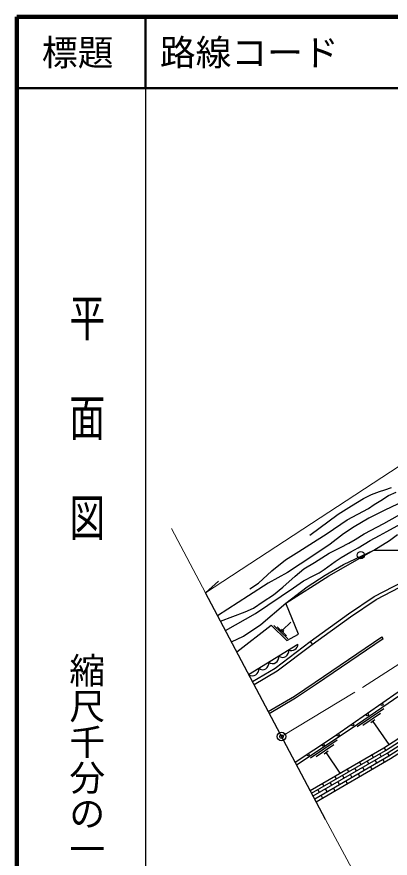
# Model space of a CAD drawing. Units: millimetres at full size, sheet at 1:1000; details may follow other scales. Extents: x 40000 to 680000, y 20000 to 380000.
# Drawn here: x 40000 to 92194, y 262210 to 380000 of the extents above; entities that cross this region are included whole.
import ezdxf
from ezdxf.enums import TextEntityAlignment as Align

# ---------------------------------------------------------------- set-up
doc = ezdxf.new("R2010")
doc.units = ezdxf.units.MM
doc.header["$LTSCALE"] = 1000
doc.header["$PDMODE"] = 32
doc.header["$PDSIZE"] = 500
doc.linetypes.add('CHAIN', pattern=[18.5, 12, -1.5, 3.5, -1.5])
for name, color, linetype, lineweight in [('M-BGD', 7, 'Continuous', 25), ('M-BMK', 2, 'CHAIN', 13), ('M-BMK-OTRS', 5, 'Continuous', 25), ('M-BMK-SRVR', 3, 'Continuous', 25), ('M-STR-HTXT', 7, 'Continuous', 13), ('M-TTL', 2, 'Continuous', 140), ('M-TTL-BAND', 7, 'Continuous', 25), ('M-TTL-LINE', 7, 'Continuous', 50)]:
    doc.layers.add(name, color=color, linetype=linetype, lineweight=lineweight)
doc.layers.add('M-OTRS', color=6, linetype='Continuous')
doc.layers.add('M-TTL-TXT', color=7, linetype='Continuous')
doc.styles.add('@ＭＳ ゴシック', font='')
doc.styles.add('ＭＳ ゴシック', font='')
doc.styles.get('@ＭＳ ゴシック').set_extended_font_data('@MS Gothic')
doc.styles.get('ＭＳ ゴシック').set_extended_font_data('MS Gothic')

msp = doc.modelspace()

# ---------------------------------------------------------------- linework, layer by layer
at = {"layer": 'M-BGD'}
for p, q in [((75946, 294802), (77879, 292917)), ((76394, 294617), (77683, 293360)), ((77164, 294117), (78290, 295271)), ((77014, 294264), (77314, 293970)), ((72410, 287926), (79301, 292168)), ((80988, 292530), (81277, 292149)), ((91211, 292943), (91042, 293191)), ((91299, 283130), (87583, 280592)), ((90849, 282460), (88372, 280768)), ((90068, 281563), (89490, 281168)), ((89779, 281366), (91999, 278117)), ((84784, 278720), (81037, 276229)), ((84326, 278055), (81828, 276394)), ((83534, 277168), (82951, 276781)), ((83243, 276975), (85152, 274102)), ((90955, 276435), (90731, 276821)), ((91594, 277326), (91353, 277702)), ((92077, 276574), (91835, 276950)), ((88136, 275316), (87911, 275702)), ((89225, 275431), (89001, 275818)), ((89866, 276319), (89641, 276706)), ((90314, 275547), (90090, 275933)), ((91403, 275662), (91179, 276049)), ((86406, 274313), (86181, 274699)), ((87495, 274428), (87271, 274814)), ((88584, 274543), (88360, 274930)), ((89673, 274659), (89449, 275045)), ((84675, 273309), (84451, 273695)), ((85765, 273424), (85540, 273811)), ((86854, 273540), (86630, 273926)), ((87943, 273655), (87719, 274042)), ((82945, 272306), (82721, 272692)), ((84035, 272421), (83810, 272807)), ((85124, 272536), (84900, 272923)), ((86213, 272652), (85989, 273038)), ((82305, 271417), (82080, 271804)), ((82753, 270645), (82529, 271031)), ((83394, 271533), (83170, 271919)), ((84483, 271648), (84259, 272035))]:
    msp.add_line(p, q, dxfattribs=at)
for points in [[(131166, 327497), (130501, 327256), (127336, 325840), (124774, 324705), (123468, 324014), (119738, 322619), (116390, 321485), (114488, 320685), (105790, 317031), (103541, 316179), (100138, 314484), (96767, 313230), (94097, 312181), (91440, 310950), (89193, 309805), (87172, 308583), (85691, 307621), (83821, 306163), (81401, 304521), (77846, 302198), (75155, 300717), (72389, 298945), (68064, 296150)], [(78902, 275643), (84147, 279116), (93786, 285813), (93759, 286425), (97518, 288258), (110812, 296726), (123614, 304134), (131000, 307389), (146041, 312255), (148396, 312563), (155507, 314366), (164053, 315750), (176177, 316453), (195410, 314916), (211741, 310961), (221654, 307224), (233212, 301105), (239597, 297698)], [(72582, 299936), (73798, 300725), (75654, 302451), (77560, 303994), (79419, 305158), (80981, 306143), (83367, 307684), (86190, 309565), (89185, 311160), (89976, 311736), (90906, 312302), (91978, 312968), (93036, 313438)], [(80951, 307447), (84919, 310349), (86797, 311539), (88448, 312556), (89577, 313135), (90684, 313546), (91465, 313778), (92362, 314094)], [(72938, 286927), (76134, 288830), (80988, 292530), (86385, 296411), (89971, 298844), (95475, 301677), (104062, 305970), (110259, 309051), (114474, 310929), (119810, 313047)], [(73162, 286504), (76402, 288433), (81272, 292145), (86659, 296019), (90216, 298432), (95691, 301251), (104275, 305542), (110463, 308618), (114659, 310488), (119980, 312600)], [(80991, 271688), (91301, 277668), (101498, 284216), (107503, 288870), (116900, 295173), (127024, 301489), (141541, 307297), (156177, 311354), (164627, 312862), (174843, 313252), (187270, 312888), (194508, 312368), (201141, 311231), (209065, 309059), (222154, 303872), (238298, 295564)], [(81215, 271302), (91534, 277287), (101756, 283851), (107765, 288508), (117143, 294798), (127227, 301089), (141684, 306874), (156277, 310918), (164675, 312417), (174845, 312805), (187247, 312442), (194454, 311925), (201044, 310794), (208924, 308635), (221969, 303465), (238093, 295167)], [(81439, 270916), (91766, 276906), (102014, 283486), (108026, 288146), (117385, 294423), (127430, 300689), (141827, 306450), (156376, 310482), (164723, 311972), (174847, 312358), (187225, 311996), (194400, 311481), (200947, 310358), (208782, 308210), (221784, 303058), (237889, 294770)], [(68453, 295414), (71934, 296688), (73090, 297228), (74463, 298158), (75878, 299065), (77175, 300136), (78904, 301680), (80124, 302715), (81617, 303626), (83690, 304909), (85258, 305700), (86424, 306304), (87288, 306821), (88554, 307635), (91298, 309049), (95123, 311232)], [(81664, 270529), (91999, 276524), (102272, 283121), (108288, 287783), (117628, 294048), (127633, 300289), (141970, 306026), (156475, 310046), (164771, 311527), (174849, 311911), (187202, 311550), (194346, 311037), (200850, 309921), (208640, 307786), (221599, 302651), (237684, 294372)], [(81827, 270108), (92232, 276143), (102530, 282756), (108549, 287421), (117870, 293673), (128122, 300068), (142006, 305798), (154435, 309419), (164128, 311333), (174866, 311312), (183945, 311404), (192611, 311061), (202537, 309514), (208287, 307656), (220760, 302682), (237480, 293975)], [(69158, 294080), (73378, 296482), (78686, 300061), (80090, 301015), (81505, 301808), (82281, 302179), (82981, 302605), (84493, 303755), (85347, 304323), (86705, 305080), (87722, 305659), (88543, 306164), (89418, 306688), (90701, 307402), (91729, 307959), (93667, 309021)], [(89927, 305327), (92092, 306665), (93219, 307546)], [(70003, 292482), (71676, 293293), (74102, 294921), (77587, 297899), (80610, 300182), (83113, 301812), (85680, 303346), (89927, 305327)], [(70745, 291077), (75552, 294827), (77732, 292700), (79397, 293570), (77587, 297899), (83608, 301746), (89927, 305327), (97821, 305327), (100620, 304652), (100976, 304427)], [(75153, 282735), (78815, 284905), (81728, 286874), (91042, 293191)], [(75294, 282470), (78976, 284652), (81896, 286625), (91211, 292943)], [(79090, 275285), (86764, 280386), (94425, 285619)]]:
    msp.add_lwpolyline(points, dxfattribs=at)
for centre, radius in [((88095, 304641), 500), ((91057, 283734), 150), ((89004, 282308), 150), ((86951, 280882), 150), ((84898, 279455), 150), ((82824, 278060), 150), ((80739, 276680), 150)]:
    msp.add_circle(centre, radius, dxfattribs=at)
for centre, radius, start, end in [((78409, 292174), 893, 243.64469, 359.57575), ((77155, 291198), 875, 231.61022, 11.61022), ((75754, 290336), 875, 231.61022, 11.61022), ((72953, 288612), 875, 231.61022, 11.61022), ((74354, 289474), 875, 231.61022, 11.61022)]:
    msp.add_arc(centre, radius, start, end, dxfattribs=at)
at = {"layer": 'M-BMK'}
msp.add_lwpolyline([(77003, 279235), (88342, 286101), (101301, 294510), (107343, 298450), (114883, 303401), (119064, 305731), (123880, 308094), (129329, 310492), (135625, 312944), (140563, 314637), (146084, 316083), (152837, 317634), (158692, 318657), (166742, 319834), (174547, 320561), (179766, 320789), (185700, 320646), (190545, 320190), (196942, 319257)], dxfattribs=at)
at = {"layer": 'M-BMK-OTRS'}
msp.add_line((83147, 267610), (66369, 299358), dxfattribs=at)
at = {"layer": 'M-BMK-SRVR'}
msp.add_circle((77003, 279235), 600, dxfattribs=at)
at = {"layer": 'M-OTRS'}
msp.add_point((77003, 279235), dxfattribs=at)
at = {"layer": 'M-STR-HTXT'}
for p, q in [((66369, 299358), (61638, 308381)), ((66369, 299358), (68215, 300976)), ((83147, 267610), (94494, 246678))]:
    msp.add_line(p, q, dxfattribs=at)
msp.add_lwpolyline([(66369, 299358), (100848, 321950), (108337, 326711), (113937, 329588), (119090, 332104), (124261, 334292), (129190, 336239), (134344, 337964), (140030, 339721), (145681, 341167), (151987, 342511), (157846, 343492), (164254, 344267), (169925, 344751), (174940, 345026), (179972, 345078), (186880, 344906), (193600, 344544)], dxfattribs=at)
at = {"layer": 'M-TTL'}
for p, q in [((40000, 380000), (40000, 20000)), ((680000, 380000), (40000, 380000))]:
    msp.add_line(p, q, dxfattribs=at)
at = {"layer": 'M-TTL-BAND'}
msp.add_line((58000, 370000), (58000, 20000), dxfattribs=at)
at = {"layer": 'M-TTL-LINE'}
for p, q in [((58000, 380000), (58000, 370000)), ((40000, 370000), (680000, 370000))]:
    msp.add_line(p, q, dxfattribs=at)

# ---------------------------------------------------------------- texts
at = {"layer": 'M-TTL-BAND', "style": '@ＭＳ ゴシック', "width": 1.4}
msp.add_text('平  面  図', height=3666, rotation=270, dxfattribs=at).set_placement((49777, 306475), align=Align.MIDDLE_RIGHT)
at = {"layer": 'M-TTL-BAND', "style": '@ＭＳ ゴシック'}
msp.add_text('縮尺千分の一', height=3666, rotation=270, dxfattribs=at).set_placement((49777, 261030), align=Align.MIDDLE_RIGHT)
at = {"layer": 'M-TTL-TXT', "style": 'ＭＳ ゴシック'}
msp.add_text('標題', height=3666, dxfattribs=at).set_placement((48500, 375000), align=Align.MIDDLE_CENTER)
msp.add_text('路線コード', height=3666, dxfattribs=at).set_placement((60000, 375000), align=Align.MIDDLE_LEFT)

doc.saveas('drawing.dxf')
